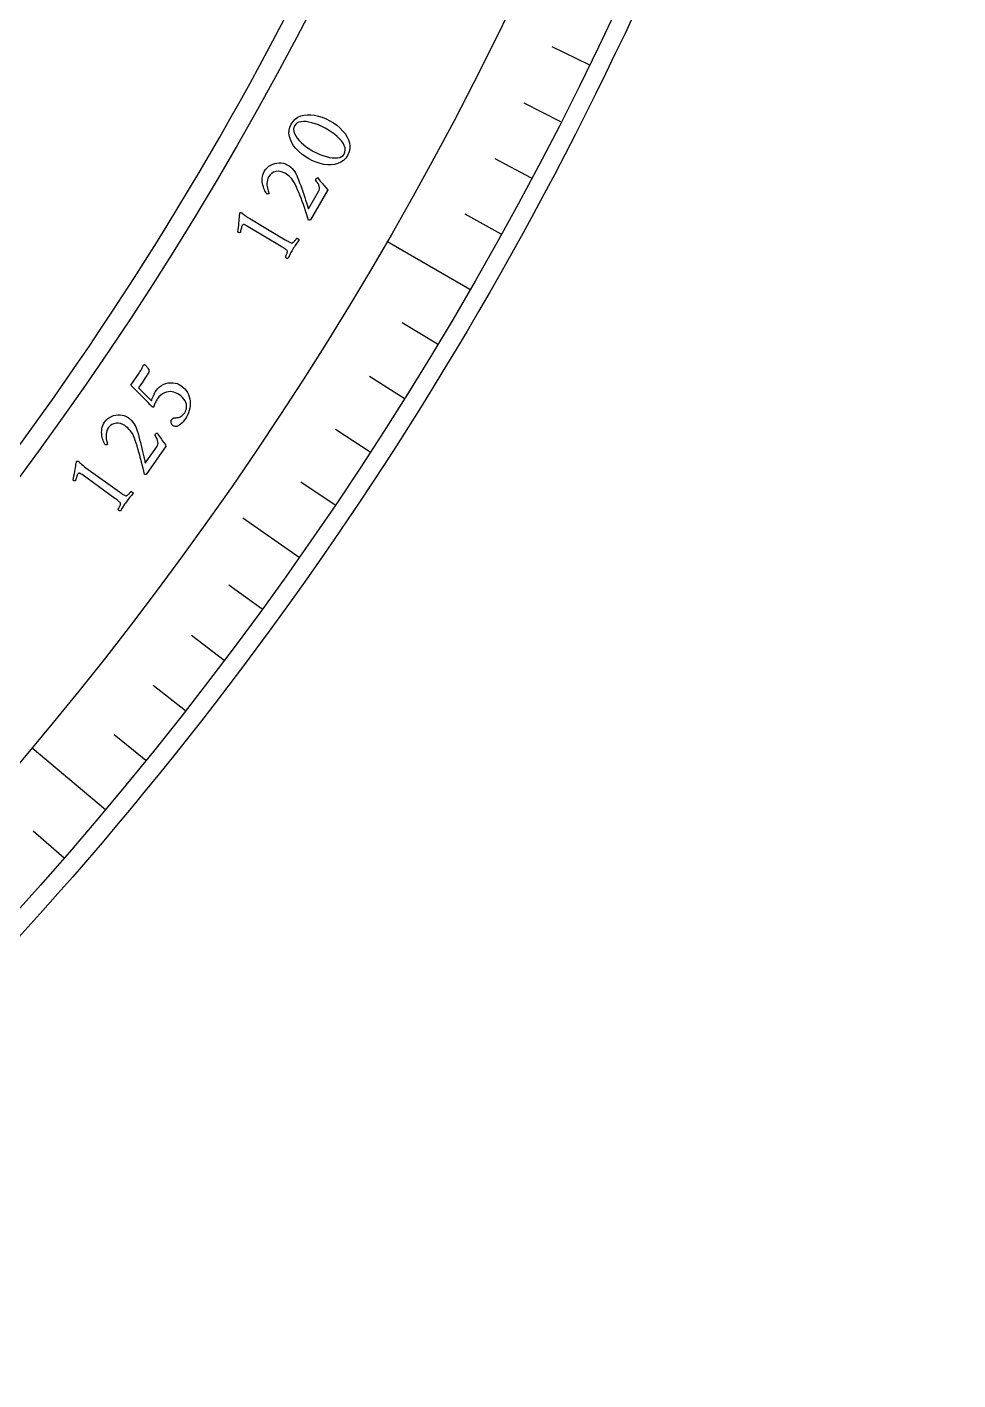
# Model space of a CAD drawing. Header units: millimetres. Extents: x -78 to 78, y -78 to 100.
# Drawn here: x 57.78 to 77.6, y -62.02 to -33.22 of the extents above; entities that cross this region are included whole.
import ezdxf

# ---------------------------------------------------------------- set-up
doc = ezdxf.new("R2010")
doc.units = ezdxf.units.MM
for name, color, linetype in [('CUT_INNER', 6, 'Continuous'), ('CUT_OUTER', 1, 'Continuous'), ('ENGRAVE', 7, 'Continuous'), ('ENGRAVE_FINE', 8, 'Continuous'), ('TEXT', 5, 'Continuous')]:
    doc.layers.add(name, color=color, linetype=linetype)

msp = doc.modelspace()

# ---------------------------------------------------------------- linework, layer by layer
at = {"layer": 'CUT_INNER'}
msp.add_lwpolyline([(57.5847, -42.1625), (57.8423, -41.8084), (58.0978, -41.4527), (58.351, -41.0954), (58.6021, -40.7366), (58.8509, -40.3763), (59.0976, -40.0144), (59.342, -39.651), (59.5842, -39.2862), (59.8241, -38.9198), (60.0618, -38.552), (60.2972, -38.1828), (60.5303, -37.8121), (60.7612, -37.44), (60.9898, -37.0664), (61.2161, -36.6915), (61.4401, -36.3152), (61.6617, -35.9375), (61.8811, -35.5585), (62.0981, -35.1781), (62.3128, -34.7965), (62.5251, -34.4135), (62.7351, -34.0292), (62.9427, -33.6436), (63.148, -33.2567), (63.3508, -32.8686)], dxfattribs=at)
at = {"layer": 'CUT_OUTER'}
msp.add_lwpolyline([(70.7145, -32.916), (70.5112, -33.3493), (70.3052, -33.7813), (70.0966, -34.2121), (69.8854, -34.6415), (69.6715, -35.0697), (69.455, -35.4965), (69.2359, -35.922), (69.0142, -36.3462), (68.7899, -36.7689), (68.563, -37.1903), (68.3335, -37.6103), (68.1014, -38.0289), (67.8668, -38.4461), (67.6296, -38.8618), (67.3899, -39.276), (67.1476, -39.6888), (66.9028, -40.1), (66.6555, -40.5098), (66.4057, -40.918), (66.1534, -41.3247), (65.8986, -41.7298), (65.6413, -42.1334), (65.3815, -42.5353), (65.1193, -42.9357), (64.8546, -43.3345), (64.5875, -43.7316), (64.318, -44.1271), (64.046, -44.5209), (63.7716, -44.913), (63.4948, -45.3035), (63.2157, -45.6922), (62.9341, -46.0793), (62.6502, -46.4645), (62.3639, -46.8481), (62.0753, -47.2299), (61.7843, -47.6099), (61.491, -47.9881), (61.1954, -48.3645), (60.8975, -48.739), (60.5973, -49.1118), (60.2948, -49.4827), (59.9901, -49.8517), (59.683, -50.2189), (59.3738, -50.5841), (59.0623, -50.9475), (58.7486, -51.3089), (58.4326, -51.6684), (58.1145, -52.026), (57.7942, -52.3816), (57.4717, -52.7352)], dxfattribs=at)
at = {"layer": 'ENGRAVE'}
for points in [[(67.2055, -38.8011), (65.437, -37.7801)], [(63.568, -44.5108), (62.3732, -43.6742)], [(59.4467, -49.8817), (57.8824, -48.5691)]]:
    msp.add_lwpolyline(points, dxfattribs=at)
for radius in [77.6022, 75.5602, 71.7678]:
    msp.add_circle((0, 0), radius, dxfattribs=at)
at = {"layer": 'ENGRAVE_FINE'}
for points in [[(69.7484, -34.0186), (68.9618, -33.6349)], [(69.1441, -35.2307), (68.3643, -34.8333)], [(68.5187, -36.432), (67.746, -36.0212)], [(67.8724, -37.6223), (67.107, -37.198)], [(66.5181, -39.9681), (65.7679, -39.5173)], [(65.8104, -41.1229), (65.0682, -40.6591)], [(65.0827, -42.2652), (64.3487, -41.7885)], [(64.3351, -43.3946), (63.6096, -42.9052)], [(62.7815, -45.6134), (62.0735, -45.099)], [(61.9759, -46.7022), (61.2769, -46.1755)], [(61.1514, -47.7767), (60.4617, -47.2379)], [(60.3082, -48.8366), (59.6281, -48.2859)], [(58.5671, -50.9116), (57.9066, -50.3375)]]:
    msp.add_lwpolyline(points, dxfattribs=at)
at = {"layer": 'TEXT'}
for points in [[(63.4021, -35.2827), (63.442, -35.2232), (63.4892, -35.1743), (63.5438, -35.1362), (63.6059, -35.1087), (63.6736, -35.0911), (63.7451, -35.0826), (63.8205, -35.0832), (63.8997, -35.0929), (63.9808, -35.111), (64.062, -35.1366), (64.1432, -35.1698), (64.2245, -35.2106), (64.3026, -35.2573), (64.3741, -35.3081), (64.4391, -35.3632), (64.4976, -35.4226), (64.548, -35.4849), (64.5887, -35.549), (64.6196, -35.6149), (64.6409, -35.6825), (64.6507, -35.7506), (64.6474, -35.8179), (64.6308, -35.8843), (64.6011, -35.9499), (64.5619, -36.0081), (64.5147, -36.0562), (64.4595, -36.0941), (64.3964, -36.1218), (64.3275, -36.1399), (64.2549, -36.1488), (64.1787, -36.1485), (64.0989, -36.139), (64.0175, -36.121), (63.9362, -36.0951), (63.8551, -36.0613), (63.7743, -36.0196), (63.6969, -35.9719), (63.6259, -35.9202), (63.5615, -35.8644), (63.5036, -35.8046), (63.4539, -35.742), (63.4139, -35.6778), (63.3837, -35.612), (63.3632, -35.5447), (63.3539, -35.4773), (63.3573, -35.4112), (63.3734, -35.3463), (63.4021, -35.2827)], [(63.476, -35.3115), (63.4597, -35.3512), (63.4539, -35.3932), (63.4584, -35.4375), (63.4734, -35.4841), (63.4975, -35.532), (63.5294, -35.5801), (63.5691, -35.6284), (63.6167, -35.677), (63.6708, -35.7248), (63.7305, -35.7707), (63.7955, -35.8147), (63.866, -35.8567), (63.9379, -35.8946), (64.0089, -35.927), (64.0791, -35.9539), (64.1485, -35.9753), (64.2152, -35.9908), (64.2773, -36.0002), (64.335, -36.0034), (64.3881, -36.0005), (64.435, -35.9909), (64.474, -35.9742), (64.5051, -35.9503), (64.5283, -35.9194), (64.5461, -35.8765), (64.5525, -35.832), (64.5477, -35.7859), (64.5315, -35.7383), (64.5056, -35.69), (64.4715, -35.6417), (64.4293, -35.5935), (64.379, -35.5454), (64.3223, -35.4983), (64.261, -35.4532), (64.1952, -35.4101), (64.1249, -35.3691), (64.0522, -35.3314), (63.9812, -35.2994), (63.9118, -35.2731), (63.8441, -35.2525), (63.7795, -35.2378), (63.7193, -35.2293), (63.6635, -35.2268), (63.6121, -35.2304), (63.5667, -35.2405), (63.5289, -35.2573), (63.4987, -35.281), (63.476, -35.3115)], [(63.9625, -36.4219), (63.9805, -36.4449), (64, -36.469), (64.0208, -36.4942), (64.0431, -36.5206), (64.0656, -36.547), (64.0873, -36.5723), (64.1083, -36.5966), (64.1284, -36.6197), (64.1465, -36.6405), (64.1615, -36.6575), (64.1732, -36.6708), (64.1817, -36.6804), (63.8106, -37.3223), (63.8067, -37.3239), (63.8021, -37.3253), (63.797, -37.3265), (63.7911, -37.3274), (63.7854, -37.3279), (63.7804, -37.3279), (63.7764, -37.3271), (63.7731, -37.3258), (63.7522, -37.2612), (63.7305, -37.1955), (63.7081, -37.129), (63.685, -37.0614), (63.6613, -36.9939), (63.6372, -36.9275), (63.6128, -36.8623), (63.588, -36.7981), (63.5632, -36.7364), (63.5388, -36.6785), (63.5147, -36.6242), (63.4909, -36.5737), (63.4654, -36.5247), (63.4396, -36.4824), (63.4135, -36.4466), (63.387, -36.4174), (63.3595, -36.3923), (63.3301, -36.3688), (63.2988, -36.3468), (63.2657, -36.3265), (63.2182, -36.304), (63.1704, -36.2908), (63.1223, -36.2869), (63.0739, -36.2923), (63.0283, -36.3066), (62.9884, -36.3293), (62.9544, -36.3605), (62.9261, -36.4001), (62.9077, -36.4365), (62.8947, -36.4729), (62.887, -36.5093), (62.8846, -36.5457), (62.886, -36.581), (62.8896, -36.6141), (62.8953, -36.6451), (62.9033, -36.674), (62.912, -36.6997), (62.9199, -36.7212), (62.9272, -36.7386), (62.9337, -36.7518), (62.9296, -36.757), (62.9239, -36.7614), (62.9167, -36.7651), (62.9078, -36.768), (62.899, -36.7699), (62.8919, -36.7709), (62.8865, -36.7708), (62.8828, -36.7696), (62.8752, -36.7598), (62.8661, -36.7458), (62.8555, -36.7276), (62.8434, -36.7053), (62.8309, -36.6795), (62.8195, -36.651), (62.8089, -36.6198), (62.7993, -36.5859), (62.7915, -36.5503), (62.7864, -36.5138), (62.7839, -36.4766), (62.784, -36.4387), (62.7879, -36.4005), (62.7967, -36.3629), (62.8104, -36.3258), (62.829, -36.2892), (62.8564, -36.248), (62.8883, -36.2119), (62.9246, -36.181), (62.9653, -36.1552), (63.0087, -36.1348), (63.0531, -36.1199), (63.0986, -36.1105), (63.1452, -36.1067), (63.1914, -36.1086), (63.2357, -36.1165), (63.2782, -36.1303), (63.3189, -36.15), (63.3571, -36.1741), (63.3921, -36.2011), (63.4239, -36.231), (63.4525, -36.2637), (63.4781, -36.2988), (63.5011, -36.3358), (63.5213, -36.3748), (63.5389, -36.4157), (63.5604, -36.4718), (63.5821, -36.5305), (63.6041, -36.5917), (63.6263, -36.6554), (63.6482, -36.7195), (63.6693, -36.7818), (63.6895, -36.8423), (63.7088, -36.9008), (63.7268, -36.9556), (63.7429, -37.0046), (63.7571, -37.0478), (63.7695, -37.0853), (63.9819, -36.7176), (63.9948, -36.69), (64.0019, -36.6625), (64.0031, -36.6349), (63.9986, -36.6073), (63.9886, -36.5787), (63.9737, -36.5481), (63.9538, -36.5154), (63.929, -36.4807), (63.9255, -36.4751), (63.9245, -36.4687), (63.9258, -36.4614), (63.9295, -36.4533), (63.9316, -36.4501), (63.9348, -36.4463), (63.9389, -36.4417), (63.9441, -36.4365), (63.9495, -36.4314), (63.9544, -36.4273), (63.9587, -36.4241), (63.9625, -36.4219)], [(63.1889, -37.8882), (62.4499, -37.4451), (62.4315, -37.4347), (62.4154, -37.4272), (62.4018, -37.4226), (62.3907, -37.4209), (62.3812, -37.4219), (62.3726, -37.4255), (62.3651, -37.4317), (62.3585, -37.4406), (62.3524, -37.4527), (62.3464, -37.4686), (62.3405, -37.4883), (62.3347, -37.5119), (62.3294, -37.5359), (62.325, -37.5571), (62.3215, -37.5753), (62.319, -37.5907), (62.3078, -37.5938), (62.297, -37.5944), (62.2869, -37.5926), (62.2773, -37.5882), (62.2771, -37.5881), (62.2768, -37.5879), (62.2762, -37.5875), (62.2754, -37.5871), (62.2721, -37.5848), (62.2699, -37.5825), (62.2686, -37.5801), (62.2683, -37.5777), (62.2736, -37.5308), (62.2785, -37.4841), (62.2831, -37.4377), (62.2874, -37.3916), (62.2913, -37.3476), (62.2949, -37.3075), (62.2982, -37.2713), (62.3012, -37.2391), (62.3037, -37.2125), (62.3057, -37.1932), (62.3071, -37.1813), (62.3079, -37.1767), (62.3101, -37.173), (62.3134, -37.1691), (62.3176, -37.1668), (62.3229, -37.166), (62.3291, -37.1668), (62.3355, -37.1682), (62.3413, -37.1697), (62.3466, -37.171), (62.3512, -37.1724), (62.3537, -37.1745), (62.3615, -37.1811), (62.3745, -37.1919), (62.3926, -37.2071), (62.4161, -37.2255), (62.4448, -37.2458), (62.479, -37.268), (62.5184, -37.2922), (63.2753, -37.7437), (63.2956, -37.7557), (63.3153, -37.7672), (63.3343, -37.7782), (63.3527, -37.7886), (63.3702, -37.7978), (63.3866, -37.8053), (63.4018, -37.8109), (63.4158, -37.8148), (63.4223, -37.8143), (63.4301, -37.8111), (63.4391, -37.8052), (63.4495, -37.7966), (63.4604, -37.7862), (63.4708, -37.7752), (63.4809, -37.7634), (63.4907, -37.7509), (63.4994, -37.739), (63.5066, -37.7289), (63.5123, -37.7205), (63.5164, -37.714), (63.5224, -37.7141), (63.5294, -37.7156), (63.5375, -37.7186), (63.5466, -37.723), (63.5552, -37.7282), (63.5618, -37.7336), (63.5664, -37.7393), (63.5689, -37.7452), (63.5507, -37.7718), (63.5332, -37.7973), (63.5165, -37.8217), (63.5007, -37.8449), (63.4851, -37.8682), (63.4694, -37.8927), (63.4534, -37.9182), (63.4372, -37.945), (63.4219, -37.9708), (63.4077, -37.9957), (63.3946, -38.0196), (63.3825, -38.0426), (63.3705, -38.0659), (63.3576, -38.091), (63.3438, -38.1177), (63.3291, -38.1462), (63.3227, -38.1467), (63.3156, -38.1454), (63.3077, -38.1421), (63.299, -38.137), (63.2908, -38.131), (63.2844, -38.1253), (63.2797, -38.1199), (63.2768, -38.1147), (63.2806, -38.1079), (63.2853, -38.099), (63.2908, -38.0878), (63.2972, -38.0745), (63.3036, -38.06), (63.3091, -38.0455), (63.3139, -38.0311), (63.3179, -38.0166), (63.3205, -38.0035), (63.3212, -37.9931), (63.32, -37.9853), (63.3169, -37.9802), (63.3069, -37.9696), (63.2948, -37.9587), (63.2807, -37.9475), (63.2645, -37.9361), (63.2469, -37.9244), (63.2284, -37.9125), (63.2091, -37.9004), (63.1889, -37.8882)], [(60.5194, -40.9678), (60.5562, -40.9197), (60.5962, -40.8794), (60.6394, -40.847), (60.6859, -40.8224), (60.7341, -40.8049), (60.7825, -40.7935), (60.8312, -40.7883), (60.8802, -40.7893), (60.9279, -40.7961), (60.9729, -40.8082), (61.0151, -40.8256), (61.0546, -40.8484), (61.0972, -40.8805), (61.1344, -40.916), (61.1662, -40.9549), (61.1925, -40.9973), (61.2137, -41.0421), (61.23, -41.0882), (61.2415, -41.1358), (61.248, -41.1847), (61.2499, -41.2342), (61.2474, -41.2837), (61.2406, -41.333), (61.2293, -41.3822), (61.214, -41.4304), (61.1949, -41.4768), (61.1721, -41.5213), (61.1456, -41.564), (61.1326, -41.5819), (61.1168, -41.601), (61.0983, -41.6215), (61.0771, -41.6433), (61.0542, -41.6647), (61.0307, -41.6837), (61.0066, -41.7005), (60.9819, -41.7151), (60.9755, -41.7167), (60.9667, -41.718), (60.9555, -41.7189), (60.9418, -41.7195), (60.9275, -41.719), (60.9141, -41.7165), (60.9018, -41.7121), (60.8905, -41.7056), (60.8735, -41.6919), (60.8602, -41.6766), (60.8506, -41.6597), (60.8448, -41.6412), (60.8425, -41.6225), (60.8437, -41.605), (60.8484, -41.5888), (60.8565, -41.5737), (60.87, -41.5578), (60.8856, -41.5462), (60.9033, -41.5389), (60.9233, -41.5358), (60.944, -41.5347), (60.964, -41.5328), (60.9833, -41.5303), (61.0018, -41.5271), (61.0226, -41.5218), (61.0422, -41.5138), (61.0608, -41.5034), (61.0783, -41.4904), (61.0946, -41.4757), (61.1096, -41.4603), (61.1232, -41.4442), (61.1356, -41.4273), (61.15, -41.4025), (61.1611, -41.3755), (61.1691, -41.346), (61.1738, -41.3143), (61.1742, -41.2809), (61.1689, -41.2466), (61.158, -41.2113), (61.1415, -41.175), (61.1182, -41.1386), (61.0871, -41.1029), (61.0482, -41.0678), (61.0015, -41.0334), (60.9719, -41.016), (60.9395, -41.0019), (60.9041, -40.9908), (60.8659, -40.9828), (60.8259, -40.9793), (60.7853, -40.9814), (60.7442, -40.9891), (60.7026, -41.0026), (60.6615, -41.0232), (60.6223, -41.0526), (60.5849, -41.0907), (60.5492, -41.1375), (60.5391, -41.1535), (60.5284, -41.1726), (60.5169, -41.1949), (60.5048, -41.2203), (60.4936, -41.2457), (60.4851, -41.268), (60.4792, -41.2872), (60.476, -41.3032), (60.4737, -41.3055), (60.4704, -41.307), (60.4662, -41.3076), (60.4611, -41.3075), (60.4557, -41.3067), (60.4505, -41.3052), (60.4456, -41.3031), (60.4409, -41.3003), (60.3981, -41.2566), (60.3553, -41.2129), (60.3125, -41.1693), (60.2697, -41.1256), (60.2276, -41.0827), (60.1869, -41.0413), (60.1477, -41.0014), (60.1099, -40.963), (60.0745, -40.9272), (60.0423, -40.8951), (60.0134, -40.8667), (59.9878, -40.842), (60.1617, -40.5853), (60.1736, -40.5672), (60.1852, -40.5485), (60.1965, -40.5294), (60.2075, -40.5096), (60.2177, -40.4904), (60.2267, -40.4727), (60.2346, -40.4564), (60.2413, -40.4416), (60.2467, -40.4293), (60.2505, -40.4206), (60.2528, -40.4153), (60.2536, -40.4136), (60.2591, -40.411), (60.2641, -40.4086), (60.2687, -40.4064), (60.2729, -40.4044), (60.2767, -40.4031), (60.2805, -40.4028), (60.2843, -40.4036), (60.2879, -40.4055), (60.2915, -40.4084), (60.2966, -40.4136), (60.3034, -40.4209), (60.3118, -40.4305), (60.3211, -40.4418), (60.3305, -40.4541), (60.34, -40.4675), (60.3496, -40.4819), (60.3587, -40.4968), (60.3664, -40.5116), (60.3729, -40.5265), (60.3781, -40.5412), (60.3673, -40.5613), (60.3552, -40.5831), (60.342, -40.6067), (60.3275, -40.6321), (60.3115, -40.6593), (60.2934, -40.6885), (60.2734, -40.7196), (60.2515, -40.7526), (60.1521, -40.8991), (60.1866, -40.9341), (60.2214, -40.9693), (60.2566, -41.0047), (60.2923, -41.0401), (60.3276, -41.0754), (60.3618, -41.1101), (60.3949, -41.1442), (60.4269, -41.1777), (60.4331, -41.1537), (60.4418, -41.1272), (60.453, -41.0983), (60.4666, -41.067), (60.481, -41.0364), (60.4946, -41.0097), (60.5074, -40.9868), (60.5194, -40.9678)], [(60.5447, -41.858), (60.5607, -41.8824), (60.578, -41.9082), (60.5965, -41.9351), (60.6164, -41.9633), (60.6365, -41.9916), (60.656, -42.0187), (60.6747, -42.0447), (60.6928, -42.0695), (60.709, -42.0918), (60.7224, -42.1101), (60.7329, -42.1244), (60.7405, -42.1347), (60.3149, -42.7417), (60.3109, -42.743), (60.3062, -42.744), (60.301, -42.7447), (60.2951, -42.7451), (60.2893, -42.7452), (60.2844, -42.7446), (60.2804, -42.7436), (60.2773, -42.7419), (60.262, -42.6757), (60.2462, -42.6085), (60.2296, -42.5402), (60.2125, -42.4709), (60.1948, -42.4016), (60.1766, -42.3333), (60.158, -42.2662), (60.1389, -42.2002), (60.1195, -42.1366), (60.1002, -42.0767), (60.081, -42.0205), (60.0617, -41.9681), (60.0406, -41.9171), (60.0186, -41.8727), (59.9956, -41.8348), (59.9718, -41.8034), (59.9466, -41.776), (59.9193, -41.7499), (59.8901, -41.7254), (59.8589, -41.7022), (59.8135, -41.6757), (59.7671, -41.6584), (59.7195, -41.6503), (59.6708, -41.6515), (59.6241, -41.6617), (59.5824, -41.6809), (59.5458, -41.709), (59.5142, -41.746), (59.4927, -41.7807), (59.4765, -41.8158), (59.4657, -41.8513), (59.4601, -41.8874), (59.4584, -41.9226), (59.4591, -41.956), (59.4622, -41.9874), (59.4676, -42.0168), (59.474, -42.0432), (59.48, -42.0653), (59.4857, -42.0833), (59.4911, -42.097), (59.4866, -42.1018), (59.4805, -42.1057), (59.473, -42.1087), (59.4639, -42.1108), (59.4549, -42.112), (59.4478, -42.1123), (59.4424, -42.1118), (59.4388, -42.1103), (59.4321, -42.0999), (59.4243, -42.0851), (59.4153, -42.0661), (59.4051, -42.0428), (59.395, -42.016), (59.3861, -41.9866), (59.3783, -41.9546), (59.3717, -41.92), (59.367, -41.8838), (59.3651, -41.8471), (59.3658, -41.8098), (59.3693, -41.772), (59.3765, -41.7343), (59.3885, -41.6977), (59.4054, -41.6619), (59.4271, -41.627), (59.458, -41.5884), (59.4929, -41.5552), (59.5318, -41.5276), (59.5745, -41.5054), (59.6196, -41.4889), (59.6651, -41.4779), (59.7113, -41.4725), (59.758, -41.4728), (59.8038, -41.4787), (59.8473, -41.4904), (59.8885, -41.5078), (59.9273, -41.5311), (59.9632, -41.5584), (59.9958, -41.5884), (60.0248, -41.6209), (60.0504, -41.656), (60.0729, -41.6932), (60.0925, -41.7321), (60.1093, -41.7726), (60.1233, -41.8149), (60.1398, -41.8727), (60.1564, -41.933), (60.1729, -41.9959), (60.1895, -42.0613), (60.2057, -42.1271), (60.2212, -42.191), (60.2361, -42.253), (60.2502, -42.313), (60.2634, -42.3691), (60.2751, -42.4194), (60.2856, -42.4637), (60.2946, -42.502), (60.5383, -42.1542), (60.5535, -42.1279), (60.563, -42.1011), (60.5666, -42.0737), (60.5645, -42.0458), (60.5571, -42.0165), (60.5449, -41.9847), (60.5279, -41.9504), (60.5062, -41.9136), (60.5033, -41.9078), (60.5028, -41.9013), (60.5047, -41.8942), (60.5091, -41.8864), (60.5115, -41.8834), (60.515, -41.8799), (60.5195, -41.8757), (60.5251, -41.871), (60.531, -41.8664), (60.5362, -41.8627), (60.5408, -41.8599), (60.5447, -41.858)], [(59.6463, -43.2513), (58.9487, -42.7454), (58.9312, -42.7335), (58.9159, -42.7247), (58.9028, -42.7189), (58.8918, -42.7162), (58.8822, -42.7163), (58.8734, -42.7192), (58.8654, -42.7247), (58.858, -42.733), (58.8509, -42.7445), (58.8436, -42.7598), (58.836, -42.779), (58.8281, -42.802), (58.8207, -42.8255), (58.8145, -42.8462), (58.8095, -42.864), (58.8057, -42.8791), (58.7941, -42.8812), (58.7834, -42.8809), (58.7734, -42.8782), (58.7642, -42.873), (58.7641, -42.8729), (58.7638, -42.8726), (58.7633, -42.8722), (58.7625, -42.8717), (58.7594, -42.8691), (58.7574, -42.8666), (58.7563, -42.8642), (58.7562, -42.8618), (58.7656, -42.8154), (58.7746, -42.7694), (58.7832, -42.7236), (58.7915, -42.678), (58.7992, -42.6345), (58.8063, -42.5949), (58.8127, -42.5592), (58.8185, -42.5273), (58.8234, -42.501), (58.827, -42.482), (58.8294, -42.4702), (58.8307, -42.4657), (58.8332, -42.4622), (58.8368, -42.4587), (58.8412, -42.4567), (58.8465, -42.4564), (58.8526, -42.4577), (58.8589, -42.4597), (58.8646, -42.4616), (58.8696, -42.4635), (58.8741, -42.4652), (58.8765, -42.4676), (58.8837, -42.4747), (58.8956, -42.4867), (58.9124, -42.5034), (58.9341, -42.5238), (58.961, -42.5465), (58.9931, -42.5716), (59.0303, -42.5992), (59.745, -43.1149), (59.7641, -43.1286), (59.7827, -43.1418), (59.8007, -43.1544), (59.8181, -43.1663), (59.8348, -43.1771), (59.8504, -43.1859), (59.8651, -43.1929), (59.8787, -43.1979), (59.8852, -43.198), (59.8932, -43.1955), (59.9028, -43.1904), (59.9139, -43.1827), (59.9256, -43.1734), (59.937, -43.1633), (59.9481, -43.1524), (59.9588, -43.1408), (59.9686, -43.1297), (59.9767, -43.1203), (59.9831, -43.1124), (59.9877, -43.1063), (59.9937, -43.1069), (60.0005, -43.109), (60.0083, -43.1127), (60.017, -43.1179), (60.0252, -43.1238), (60.0313, -43.1298), (60.0353, -43.1358), (60.0373, -43.1419), (60.0168, -43.1668), (59.9972, -43.1907), (59.9785, -43.2136), (59.9607, -43.2354), (59.9431, -43.2572), (59.9253, -43.2802), (59.9071, -43.3043), (59.8887, -43.3295), (59.8712, -43.3539), (59.8549, -43.3775), (59.8397, -43.4002), (59.8257, -43.422), (59.8117, -43.4442), (59.7966, -43.468), (59.7806, -43.4934), (59.7635, -43.5205), (59.7571, -43.5205), (59.7501, -43.5185), (59.7425, -43.5146), (59.7343, -43.5087), (59.7266, -43.5021), (59.7207, -43.4958), (59.7165, -43.49), (59.7141, -43.4846), (59.7185, -43.4782), (59.7239, -43.4697), (59.7304, -43.459), (59.7379, -43.4463), (59.7455, -43.4324), (59.7523, -43.4185), (59.7584, -43.4045), (59.7636, -43.3905), (59.7674, -43.3776), (59.769, -43.3673), (59.7684, -43.3595), (59.7657, -43.3541), (59.7567, -43.3427), (59.7456, -43.3308), (59.7325, -43.3184), (59.7174, -43.3056), (59.7009, -43.2924), (59.6835, -43.2789), (59.6653, -43.2652), (59.6463, -43.2513)]]:
    msp.add_lwpolyline(points, close=True, dxfattribs=at)

doc.saveas('drawing.dxf')
